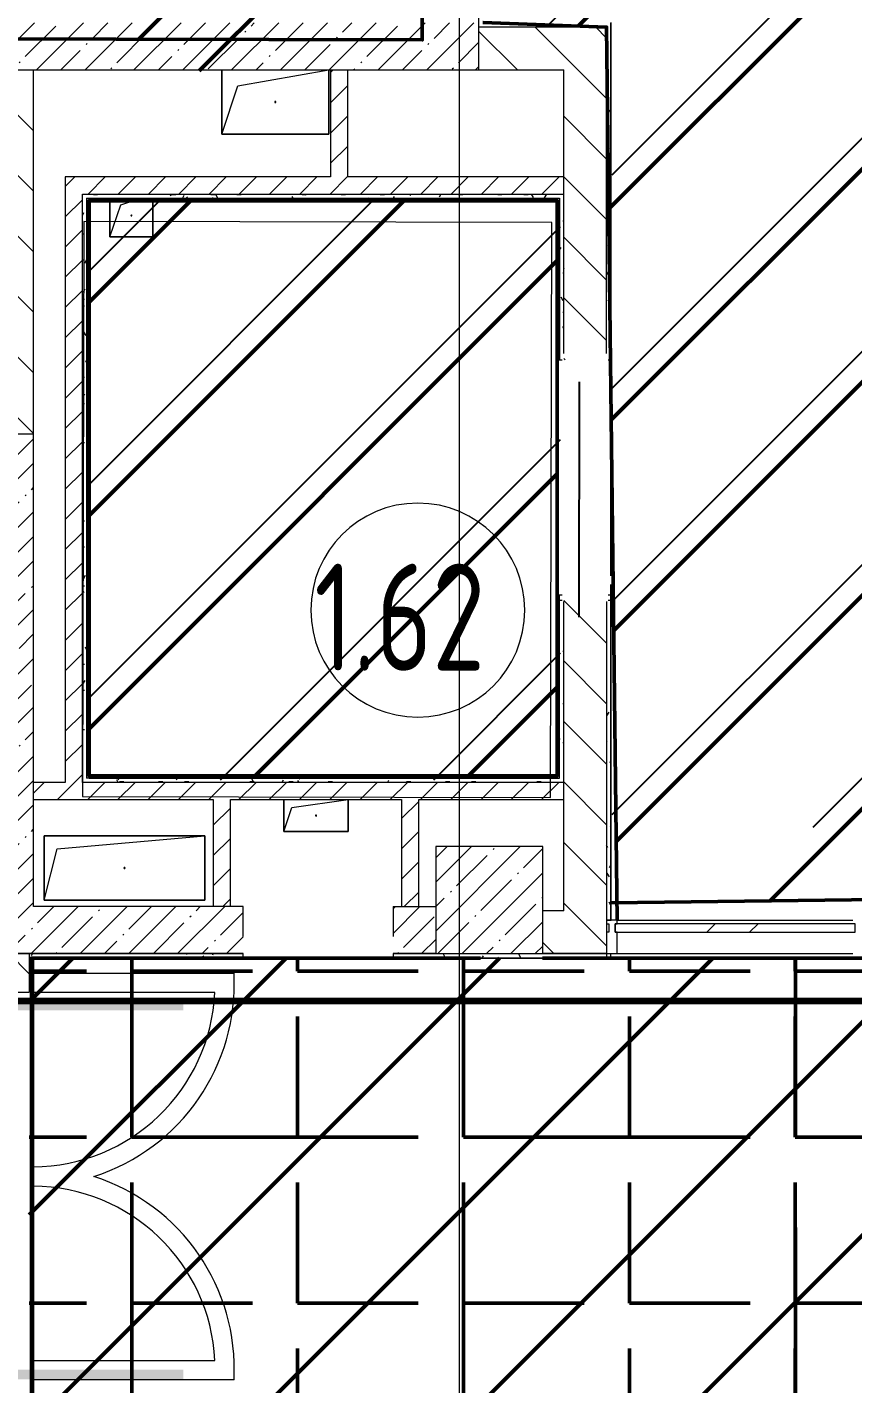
# Model space of a CAD drawing. Header units: millimetres. Extents: x -213547 to 415037, y -3642 to 106956.
# Drawn here: x 98754 to 102614, y 11253 to 17594 of the extents above; entities that cross this region are included whole.
import ezdxf

# ---------------------------------------------------------------- set-up
doc = ezdxf.new("R2010")
doc.units = ezdxf.units.MM
for name, color, linetype, lineweight in [('10)FK4', 3, 'Continuous', 50), ('1005 Краска CF15.1', 3, 'Continuous', 50), ('1014 Краска CF1.3', 64, 'Continuous', 158), ('1048 Монтаж CF6', 92, 'Continuous', 50), ('2)CF1', 5, 'Continuous', 30), ('947 Штук ЛК CF15.1', 3, 'Continuous', 50), ('950 Штук CF1 CF13 CF1.3', 3, 'Continuous', 50), ('953 СКБ ЛК CF15.1', 3, 'Continuous', 50), ('A-AREA-BNDY', 7, 'Continuous', 5), ('A-AREA-IDEN', 7, 'Continuous', 9), ('A-FLOR', 7, 'Continuous', 9), ('A-GENM', 7, 'Continuous', 9), ('A-GLAZ-CURT', 7, 'Continuous', 9), ('A-GLAZ-CURT-1', 7, 'Continuous', 5), ('A-GLAZ-CURT-2', 7, 'Continuous', 20), ('A-GLAZ-CWMG', 7, 'Continuous', 9), ('A-GLAZ-CWMG-1', 7, 'Continuous', 20), ('A-WALL', 7, 'Continuous', 5), ('I-WALL', 7, 'Continuous', 5), ('S-COLS', 7, 'Continuous', 9), ('S-COLS-1', 7, 'Continuous', 5), ('Оси', 7, 'Continuous', 9)]:
    doc.layers.add(name, color=color, linetype=linetype, lineweight=lineweight)
doc.layers.add('3) CF3 монтаж', color=152, linetype='Continuous')
doc.layers.add('A-FLOR-PATT-1', color=7, linetype='Continuous', lineweight=9, true_color=0xeef6ff, transparency=0.5)
doc.layers.add('A-WALL-1', color=9, linetype='Continuous', lineweight=5, true_color=0x808080)
doc.layers.add('A-WALL-FNSH-1', color=9, linetype='Continuous', lineweight=5, true_color=0x808080)
doc.styles.get("Standard").update_dxf_attribs({"font": 'arial.ttf'})
doc.styles.add('СПДС', font='ГОСТ тип А.ttf', dxfattribs={"width": 0.9})
pattern_1 = [(135, (64.7, -136.06), (-141.42136, -141.42136), [])]
pattern_2 = [(45, (64.7, -136.06), (-114.04925, 114.04925), []), (45, (178.75, -136.06), (-114.04925, 114.04925), [201.612, -40.322, 6.706, -33.617])]
pattern_3 = [(45, (64.7, -136.06), (-70.71068, 70.71068), [])]
pattern_4 = [(0, (64.7, -136.06), (243.84, 60.96), [20.117, -162.763, 20.117, -162.763, -975.36]), (0, (64.7, -136.06), (243.84, 60.96), [-365.76, 20.117, -345.643, 20.117, -162.763, -426.72]), (0, (64.7, -136.06), (243.84, 60.96), [-914.4, 20.117, -101.803, 20.117, -284.683]), (120, (156.14, -105.58), (-174.71291, 180.691634), [20.117, -162.763, 20.117, -162.763, -975.36]), (120, (156.14, -105.58), (-174.71291, 180.691634), [-365.76, 20.117, -345.643, 20.117, -162.763, -426.72]), (120, (156.14, -105.58), (-174.71291, 180.691634), [-914.4, 20.117, -101.803, 20.117, -284.683]), (240, (186.62, 16.34), (-69.12709, -241.651634), [20.117, -162.763, 20.117, -162.763, -975.36]), (240, (186.62, 16.34), (-69.12709, -241.651634), [-365.76, 20.117, -345.643, 20.117, -162.763, -426.72]), (240, (186.62, 16.34), (-69.12709, -241.651634), [-914.4, 20.117, -101.803, 20.117, -284.683])]
pattern_5 = [(45, (1705.15, -22074.2), (-498.4042, 498.4042), [])]

# ---------------------------------------------------------------- blocks, each defined once
blk = doc.blocks.new('Прямоугольный импост - Импост структурный с накладкой - 160мм Темный-V110-Объем проектирования 1 этажа')
at = {"layer": 'A-GLAZ-CWMG-1'}
for p, q in [((-50, 0), (-50, 17)), ((-50, 17), (0, 17)), ((-40, 0), (-50, 0)), ((-40, -40), (-40, 0)), ((0, 0), (-10, 0)), ((-10, 0), (-10, -40)), ((0, 17), (0, 0)), ((-50, -140), (-50, -40)), ((-50, -40), (-40, -40)), ((-10, -40), (0, -40)), ((0, -40), (0, -140)), ((0, -140), (-50, -140))]:
    blk.add_line(p, q, dxfattribs=at)
blk = doc.blocks.new('Системная панель - Стекло - 40мм-32352614-Объем проектирования 1 этажа')
at = {"layer": 'A-GLAZ-CURT-1'}
h = blk.add_hatch(dxfattribs=at)
h.set_pattern_fill('FP_130', color=256, style=0, pattern_type=2)
h.set_pattern_definition([(225, (102198.5, 13340), (565.6854, -565.6854), [400, -1200]), (225, (102598.5, 13540), (565.6854, -565.6854), [1200, -400]), (225, (101798.5, 13740), (565.6854, -565.6854), [400, -1200])])
h.paths.add_polyline_path([(560.5, 40), (-560.5, 40), (-560.5, 0), (560.5, 0)])
at = {"layer": 'A-GLAZ-CURT-2'}
for p, q in [((560.5, 40), (-560.5, 40)), ((-560.5, 40), (-560.5, 0)), ((560.5, 0), (560.5, 40)), ((-560.5, 0), (560.5, 0))]:
    blk.add_line(p, q, dxfattribs=at)
blk = doc.blocks.new('Прямоугольный импост - Импост структурный с накладкой - 160мм Темный-32352612-Объем проектирования 1 этажа')
at = {"layer": 'A-GLAZ-CWMG'}
for p, q in [((101448, 13557), (102549, 13557)), ((101448, 13400), (102549, 13400))]:
    blk.add_line(p, q, dxfattribs=at)
blk = doc.blocks.new('GM_Отверстие прямоугольное _в плите_ - Отверстие-21606279-Объем проектирования 1 этажа')
at = {"layer": 'A-GENM'}
for p, q in [((-375, -150), (-375, 150)), ((-375, 150), (375, 150)), ((375, 150), (-375, 150)), ((-375, 150), (-375, -150)), ((-315, 90), (375, 150)), ((375, 150), (375, -150)), ((375, -150), (375, 150)), ((-375, -150), (-315, 90)), ((375, -150), (-375, -150)), ((-375, -150), (375, -150))]:
    blk.add_line(p, q, dxfattribs=at)
for start, end in [(360, 180), (180, 360)]:
    blk.add_arc((0, 0), 2.5, start, end, dxfattribs=at)
blk = doc.blocks.new('GM_Отверстие прямоугольное _в плите_ - Отверстие-21610241-Объем проектирования 1 этажа')
at = {"layer": 'A-GENM'}
for p, q in [((-250, -150), (-250, 150)), ((-250, 150), (-250, -150)), ((-175, 75), (250, 150)), ((250, 150), (250, -150)), ((250, -150), (250, 150)), ((-250, -150), (-175, 75)), ((250, -150), (-250, -150)), ((-250, -150), (250, -150))]:
    blk.add_line(p, q, dxfattribs=at)
for start, end in [(360, 180), (180, 360)]:
    blk.add_arc((0, 0), 2.5, start, end, dxfattribs=at)
blk = doc.blocks.new('GM_Отверстие прямоугольное _в плите_ - Отверстие-V127-Объем проектирования 1 этажа')
at = {"layer": 'A-GENM'}
for p, q in [((-100, -100), (-100, 69)), ((-100, 69), (-100, -100)), ((-50, 50), (7, 69)), ((100, 69), (100, -100)), ((100, -100), (100, 69)), ((-100, -100), (-50, 50)), ((100, -100), (-100, -100)), ((-100, -100), (100, -100))]:
    blk.add_line(p, q, dxfattribs=at)
for start, end in [(360, 180), (180, 360)]:
    blk.add_arc((0, 0), 2.5, start, end, dxfattribs=at)
blk = doc.blocks.new('GM_Отверстие прямоугольное _в плите_ - Отверстие-21620300-Объем проектирования 1 этажа')
at = {"layer": 'A-GENM'}
for p, q in [((-150, -75), (-150, 75)), ((-150, 75), (-150, -75)), ((-112.5, 37.5), (150, 75)), ((150, 75), (150, -75)), ((150, -75), (150, 75)), ((-150, -75), (-112.5, 37.5)), ((150, -75), (-150, -75)), ((-150, -75), (150, -75))]:
    blk.add_line(p, q, dxfattribs=at)
for start, end in [(360, 180), (180, 360)]:
    blk.add_arc((0, 0), 2.5, start, end, dxfattribs=at)
blk = doc.blocks.new('BSC_Колонна _Прямоугольная - 500х500-17857564-Объем проектирования 1 этажа')
at = {"layer": 'S-COLS-1'}
h = blk.add_hatch(dxfattribs=at)
h.set_pattern_fill('FP_181', color=256, style=0, pattern_type=2)
h.set_pattern_definition([(45, (-100850, -13650), (-114.04925, 114.04925), []), (45, (-100735.95, -13650), (-114.04925, 114.04925), [201.613, -40.323, 6.706, -33.617])])
h.paths.add_polyline_path([(250, -250), (250, 250), (-250, 250), (-250, -250), (-82.7, -250)])
for p, q in [((250, 250), (-250, 250)), ((-250, 250), (-250, -250)), ((250, -250), (250, 250)), ((-250, -250), (250, -250))]:
    blk.add_line(p, q, dxfattribs=at)
blk = doc.blocks.new('Марка_Помещения - Номер-25198446-Объем проектирования 1 этажа')
at = {"layer": 'A-AREA-IDEN'}
for start, end in [(360, 180), (180, 360)]:
    blk.add_arc((0, 0), 2.5, start, end, dxfattribs=at)

msp = doc.modelspace()

# ---------------------------------------------------------------- hatches: boundary and pattern name
at = {"layer": '10)FK4'}
h = msp.add_hatch(dxfattribs=at)
h.set_pattern_fill('ANSI31', color=1, scale=444)
h.paths.add_polyline_path([(100608.3, 20488.4), (100294.3, 20489.1), (99129.4, 20491.8), (99129.5, 20566.8), (99130.3, 20895.8), (98246.3, 20897.9), (96610.3, 20901.7), (95121.4, 20926.2), (95117.7, 19372.2), (98656.7, 19363.9), (99147.7, 19362.8), (99147, 19070.8), (98661.5, 19071.9), (94955, 19080.6), (94959.4, 20926.6), (93360.4, 20930.4), (93360.3, 20909.4), (93102.3, 20910), (93084.7, 13422), (94591.7, 13418.5), (94601.4, 17548.5), (96302.8, 17544.5), (100601.4, 17534.4)])
at = {"layer": '1005 Краска CF15.1'}
h = msp.add_hatch(dxfattribs=at)
h.set_pattern_fill('ANSI31', color=256, scale=300)
h.paths.add_polyline_path([(100644.7, 20341.2), (100330.7, 20342), (99165.7, 20344.7), (99165.9, 20419.7), (99166.7, 20748.7), (98282.7, 20750.8), (96646.7, 20754.6), (95157.7, 20779.1), (95154.1, 19225.1), (98693.1, 19216.8), (99184.1, 19215.6), (99183.4, 18923.6), (98697.9, 18924.8), (94991.4, 18933.5), (94995.7, 20779.5), (93396.7, 20783.2), (93396.7, 20762.2), (93138.7, 20762.8), (93121.1, 13274.9), (94628.1, 13271.3), (94637.8, 17401.3), (96339.2, 17397.3), (100637.8, 17387.2)])
at = {"layer": '1048 Монтаж CF6'}
h = msp.add_hatch(dxfattribs=at)
h.set_pattern_fill('ANGLE', color=256, scale=222)
h.set_pattern_definition([(0, (0, 0), (0, 1550.67), [1127.76, -422.91]), (90, (0, 0), (-1550.67, 9e-14), [1127.76, -422.91])])
h.paths.add_polyline_path([(120423.7, 13242.9), (98764.7, 13242.9), (98764.7, 11204.9), (100894.7, 11204.9), (100894.7, 10463.9), (121274.7, 10463.9), (121274.7, 12292.9), (120423.7, 12292.9)])
h = msp.add_hatch(dxfattribs=at)
h.set_pattern_fill('ANGLE', color=256, scale=111)
h.set_pattern_definition([(0, (0, 0), (0, 775.335), [563.88, -211.455]), (90, (0, 0), (-775.335, 5e-14), [563.88, -211.455])])
h.paths.add_polyline_path([(120423.7, 13242.9), (98764.7, 13242.9), (98764.7, 11204.9), (100894.7, 11204.9), (100894.7, 10463.9), (121274.7, 10463.9), (121274.7, 12292.9), (120423.7, 12292.9)])
at = {"layer": '2)CF1'}
h = msp.add_hatch(dxfattribs=at)
h.set_pattern_fill('ANSI31', color=256, scale=222)
h.paths.add_polyline_path([(117765.4, 16067), (110485.5, 16067), (110485.5, 18963.9), (100913.2, 18963.9), (100913.2, 17613.9), (101462.7, 17593.9), (101511.7, 13502), (105598.3, 13552.6), (105614.7, 13864.9), (106135.7, 13863.9), (106135.7, 13559.3), (109914.7, 13606.1), (109914.7, 13864.9), (110485.5, 13864.9), (110485.5, 13573.4), (117765.4, 13573.4)])
h = msp.add_hatch(dxfattribs=at)
h.set_pattern_fill('ANSI31', color=256, scale=222)
h.paths.add_polyline_path([(101231.7, 16782.9), (99341.7, 16782.9), (99341.7, 16613.9), (99141.7, 16613.9), (99141.7, 16782.9), (99043.7, 16782.9), (99043.7, 14094.9), (101231.7, 14094.9), (101231.7, 16038.9)])
h = msp.add_hatch(dxfattribs=at)
h.set_pattern_fill('ANSI31', color=256, scale=222)
h.paths.add_polyline_path([(120423.7, 13242.9), (98764.7, 13242.9), (98764.7, 11204.9), (100894.7, 11204.9), (100894.7, 10463.9), (121274.7, 10463.9), (121274.7, 12292.9), (120423.7, 12292.9)])
at = {"layer": '3) CF3 монтаж'}
h = msp.add_hatch(dxfattribs=at)
h.set_pattern_fill('ANSI31', color=256, scale=222, style=0)
h.set_pattern_definition(pattern_5)
h.paths.add_polyline_path([(116191.6, 13475.5), (117461.5, 13475.5), (117595.8, 13511.6), (117595.9, 13475.5), (117860.6, 13475.5), (117860.6, 13740.3), (117824.2, 13740.3), (117860.6, 13875.5), (117860.6, 16084.5), (116191.1, 16084.5), (116191.1, 13475.5)])
h.paths.add_polyline_path([(115613.2, 13855.5), (115650.6, 13855.5), (115650.6, 14120.3), (115613.2, 14120.3), (115649.4, 14255.5), (115650.6, 14250.9), (115650.6, 16148.5), (111140.6, 16148.5), (111140.6, 13855.5), (115250.5, 13855.5), (115384.8, 13891.6), (115384.9, 13855.5)])
h.paths.add_polyline_path([(106140.6, 13855.5), (110200.5, 13855.5), (110334.8, 13891.6), (110334.9, 13855.5), (110599.6, 13855.5), (110599.6, 14120.3), (110563.2, 14120.3), (110599.6, 14255.5), (110599.6, 18975.5), (106140.6, 18975.5), (106140.6, 15438.7)])
h.paths.add_polyline_path([(105199.6, 13855.5), (105200.5, 13855.5), (105334.8, 13891.6), (105334.9, 13855.5), (105600.6, 13855.5), (105600.6, 14120.3), (105563.2, 14120.3), (105599.4, 14255.5), (105600.6, 14250.9), (105600.6, 18975.5), (100890.6, 18975.5), (100890.6, 17605.5), (101488.6, 17605.5), (101488.6, 13855.5), (104545.7, 13855.5)])
h = msp.add_hatch(dxfattribs=at)
h.set_pattern_fill('ANSI31', color=256, scale=222, style=0)
h.set_pattern_definition(pattern_5)
h.paths.add_polyline_path([(100551.6, 14076.5), (101247.6, 14076.5), (101247.6, 16784.5), (99039.6, 16784.5), (99039.6, 14076.5), (99220.2, 14076.5)])
at = {"layer": '947 Штук ЛК CF15.1'}
h = msp.add_hatch(dxfattribs=at)
h.set_pattern_fill('ANSI31', color=256, scale=300)
h.paths.add_polyline_path([(100644.7, 20341.2), (100330.7, 20342), (99165.7, 20344.7), (99165.9, 20419.7), (99166.7, 20748.7), (98282.7, 20750.8), (96646.7, 20754.6), (95157.7, 20779.1), (95154.1, 19225.1), (98693.1, 19216.8), (99184.1, 19215.6), (99183.4, 18923.6), (98697.9, 18924.8), (94991.4, 18933.5), (94995.7, 20779.5), (93396.7, 20783.2), (93396.7, 20762.2), (93138.7, 20762.8), (93121.1, 13274.9), (94628.1, 13271.3), (94637.8, 17401.3), (96339.2, 17397.3), (100637.8, 17387.2)])
at = {"layer": '950 Штук CF1 CF13 CF1.3'}
h = msp.add_hatch(dxfattribs=at)
h.set_pattern_fill('ANSI31', color=256, scale=222)
h.paths.add_polyline_path([(117765.4, 16067), (110485.5, 16067), (110485.5, 18963.9), (100913.2, 18963.9), (100913.2, 17613.9), (101462.7, 17593.9), (101511.7, 13502), (105598.3, 13552.6), (105614.7, 13864.9), (106135.7, 13863.9), (106135.7, 13559.3), (109914.7, 13606.1), (109914.7, 13864.9), (110485.5, 13864.9), (110485.5, 13573.4), (117765.4, 13573.4)])
h = msp.add_hatch(dxfattribs=at)
h.set_pattern_fill('ANSI31', color=256, scale=222)
h.paths.add_polyline_path([(101231.7, 16782.9), (99341.7, 16782.9), (99341.7, 16613.9), (99141.7, 16613.9), (99141.7, 16782.9), (99043.7, 16782.9), (99043.7, 14094.9), (101231.7, 14094.9), (101231.7, 16038.9)])
h = msp.add_hatch(dxfattribs=at)
h.set_pattern_fill('ANSI31', color=256, scale=222)
h.paths.add_polyline_path([(120423.7, 13242.9), (98764.7, 13242.9), (98764.7, 11204.9), (100894.7, 11204.9), (100894.7, 10463.9), (121274.7, 10463.9), (121274.7, 12292.9), (120423.7, 12292.9)])
at = {"layer": '953 СКБ ЛК CF15.1'}
h = msp.add_hatch(dxfattribs=at)
h.set_pattern_fill('ANSI31', color=256, scale=300)
h.paths.add_polyline_path([(100644.7, 20341.2), (100330.7, 20342), (99165.7, 20344.7), (99165.9, 20419.7), (99166.7, 20748.7), (98282.7, 20750.8), (96646.7, 20754.6), (95157.7, 20779.1), (95154.1, 19225.1), (98693.1, 19216.8), (99184.1, 19215.6), (99183.4, 18923.6), (98697.9, 18924.8), (94991.4, 18933.5), (94995.7, 20779.5), (93396.7, 20783.2), (93396.7, 20762.2), (93138.7, 20762.8), (93121.1, 13274.9), (94628.1, 13271.3), (94637.8, 17401.3), (96339.2, 17397.3), (100637.8, 17387.2)])
at = {"layer": 'A-FLOR-PATT-1'}
h = msp.add_hatch(color=256, dxfattribs=at)
h.paths.add_polyline_path([(98781.5, 11273.9), (98781.5, 11318.9), (98624.3, 11318.9), (98624.3, 11273.9), (98768.9, 11273.9)])
h.paths.add_polyline_path([(82778.7, 11453.9), (83521.7, 11453.9), (83521.7, 11498.9), (82778.7, 11498.9), (82778.7, 11463.9)])
h.paths.add_polyline_path([(82838.2, 12878.9), (83491.7, 12878.9), (83491.7, 12923.9), (82778.7, 12923.9), (82778.7, 12878.9)])
h.paths.add_polyline_path([(98624.3, 12998.9), (98784.7, 12998.9), (98784.7, 13043.9), (98744.3, 13043.9), (98744.3, 13033.9), (98644.3, 13033.9), (98644.3, 13043.9), (98624.3, 13043.9), (98624.3, 13033.9)])
for points in [[(99038, 12998.9), (99484.3, 12998.9), (99484.3, 13043.9), (98784.7, 13043.9), (98784.7, 12998.9)], [(98784.7, 11273.9), (98784.7, 11318.9), (98781.5, 11318.9), (98781.5, 11273.9)], [(99484.3, 11273.9), (99484.3, 11318.9), (98784.7, 11318.9), (98784.7, 11273.9), (98797, 11273.9)]]:
    msp.add_hatch(color=256, dxfattribs=at).paths.add_polyline_path(points)
at = {"layer": 'I-WALL'}
h = msp.add_hatch(dxfattribs=at)
h.set_pattern_fill('FP_1', color=256, style=0, pattern_type=2)
h.set_pattern_definition(pattern_2)
h.paths.add_polyline_path([(95826.8, 17393.9), (100864.7, 17393.9), (100864.7, 17613.9), (94864.7, 17613.9), (94864.7, 17393.9), (95821.7, 17393.9)])
h = msp.add_hatch(dxfattribs=at)
h.set_pattern_fill('FP_23', color=256, style=0, pattern_type=2)
h.set_pattern_definition(pattern_1)
h.paths.add_polyline_path([(101003.4, 17393.9), (101462.7, 17393.9), (101462.7, 17593.9), (100864.7, 17593.9), (100864.7, 17393.9)])
h = msp.add_hatch(dxfattribs=at)
h.set_pattern_fill('FP_191', color=256, style=0, pattern_type=2)
h.set_pattern_definition(pattern_4)
h.paths.add_polyline_path([(101479.2, 13420.9), (101482.7, 13420.9), (101482.7, 14913.9), (101470.7, 14913.9), (101470.7, 14908.9), (101462.7, 14908.9), (101462.7, 13420.9)])
h.paths.add_polyline_path([(101470.7, 16038.9), (101482.7, 16038.9), (101482.7, 17613.9), (101462.7, 17613.9), (101462.7, 16068.9), (101470.7, 16068.9)])
h = msp.add_hatch(dxfattribs=at)
h.set_pattern_fill('FP_23', color=256, style=0, pattern_type=2)
h.set_pattern_definition(pattern_1)
h.paths.add_polyline_path([(98584.7, 15693.9), (98784.7, 15693.9), (98784.7, 17393.9), (98584.7, 17393.9), (98584.7, 16816.4)])
h = msp.add_hatch(dxfattribs=at)
h.set_pattern_fill('FP_22', color=256, style=0, pattern_type=2)
h.set_pattern_definition(pattern_3)
h.paths.add_polyline_path([(100172.7, 16893.9), (100252.7, 16893.9), (100252.7, 17393.9), (100172.7, 17393.9), (100172.7, 16900.3)])
h = msp.add_hatch(dxfattribs=at)
h.set_pattern_fill('FP_23', color=256, style=0, pattern_type=2)
h.set_pattern_definition(pattern_1)
h.paths.add_polyline_path([(101462.7, 13463.9), (101462.7, 14938.9), (101262.7, 14938.9), (101262.7, 13463.9)])
h.paths.add_polyline_path([(101262.7, 16038.9), (101462.7, 16038.9), (101462.7, 17393.9), (101262.7, 17393.9), (101262.7, 16068.9)])
h = msp.add_hatch(dxfattribs=at)
h.set_pattern_fill('FP_22', color=256, style=0, pattern_type=2)
h.set_pattern_definition(pattern_3)
h.paths.add_polyline_path([(98932.7, 14063.9), (99012.7, 14063.9), (99012.7, 16893.9), (98932.7, 16893.9), (98932.7, 14083.9)])
h = msp.add_hatch(dxfattribs=at)
h.set_pattern_fill('FP_22', color=256, style=0, pattern_type=2)
h.set_pattern_definition(pattern_3)
h.paths.add_polyline_path([(99032.7, 16813.9), (101262.7, 16813.9), (101262.7, 16893.9), (99012.7, 16893.9), (99012.7, 16813.9)])
h = msp.add_hatch(dxfattribs=at)
h.set_pattern_fill('FP_191', color=256, style=0, pattern_type=2)
h.set_pattern_definition(pattern_4)
h.paths.add_polyline_path([(99012.7, 16793.9), (101242.7, 16793.9), (101242.7, 16813.9), (99012.7, 16813.9), (99012.7, 16800.8)])
h = msp.add_hatch(dxfattribs=at)
h.set_pattern_fill('FP_191', color=256, style=0, pattern_type=2)
h.set_pattern_definition(pattern_4)
h.paths.add_polyline_path([(101256, 14083.9), (101262.7, 14083.9), (101262.6, 14908.9), (101254.7, 14908.9), (101254.7, 14913.9), (101242.7, 14913.9), (101242.7, 14083.9)])
h.paths.add_polyline_path([(101254.7, 16038.9), (101254.7, 16068.9), (101262.7, 16068.9), (101262.7, 16813.9), (101242.7, 16813.9), (101242.7, 16038.9)])
h = msp.add_hatch(dxfattribs=at)
h.set_pattern_fill('FP_191', color=256, style=0, pattern_type=2)
h.set_pattern_definition(pattern_4)
h.paths.add_polyline_path([(99012.7, 14063.9), (99032.7, 14063.9), (99032.7, 16793.9), (99012.7, 16793.9), (99012.7, 14083.9)])
h = msp.add_hatch(color=256, dxfattribs=at)
h.paths.add_polyline_path([(99043.7, 16793.9), (99032.7, 16793.8), (99032.7, 16782.9), (99040.9, 16791.1)])
h.paths.add_polyline_path([(100864.7, 16782.9), (101242.7, 16782.9), (101242.7, 16793.9), (99043.7, 16793.9), (99045.8, 16782.9), (100832, 16782.9)])
for points in [[(99032.7, 14083.9), (99043.7, 14083.9), (99043.7, 16793.9), (99032.7, 16782.9), (99032.7, 14094.9)], [(101242.7, 14083.9), (101242.7, 14094.9), (99043.7, 14094.9), (99043.7, 14083.9), (101231.7, 14083.9)]]:
    msp.add_hatch(color=256, dxfattribs=at).paths.add_polyline_path(points)
h = msp.add_hatch(color=256, dxfattribs=at)
h.paths.add_polyline_path([(101231.7, 14094.9), (101242.7, 14094.9), (101242.7, 14938.9), (101231.7, 14938.9), (101231.7, 14696.4)])
h.paths.add_polyline_path([(101231.7, 16038.9), (101242.7, 16038.9), (101242.7, 16782.9), (101231.7, 16782.9), (101231.7, 16042.7)])
h = msp.add_hatch(dxfattribs=at)
h.set_pattern_fill('FP_1', color=256, style=0, pattern_type=2)
h.set_pattern_definition(pattern_2)
h.paths.add_polyline_path([(98564.7, 13483.9), (98784.7, 13483.9), (98784.7, 15693.9), (98564.7, 15693.9), (98564.7, 13636.4)])
h = msp.add_hatch(dxfattribs=at)
h.set_pattern_fill('FP_191', color=256, style=0, pattern_type=2)
h.set_pattern_definition(pattern_4)
h.paths.add_polyline_path([(100832, 14063.9), (101262.7, 14063.9), (101262.7, 14083.9), (99032.7, 14083.9), (99032.7, 14063.9), (100664.7, 14063.9)])
h = msp.add_hatch(dxfattribs=at)
h.set_pattern_fill('FP_22', color=256, style=0, pattern_type=2)
h.set_pattern_definition(pattern_3)
h.paths.add_polyline_path([(100504.7, 13983.9), (101262.7, 13983.9), (101262.7, 14063.9), (98784.7, 14063.9), (98784.7, 13983.9), (99704.7, 13983.9)])
h = msp.add_hatch(dxfattribs=at)
h.set_pattern_fill('FP_22', color=256, style=0, pattern_type=2)
h.set_pattern_definition(pattern_3)
h.paths.add_polyline_path([(99624.7, 13483.9), (99704.7, 13483.9), (99704.7, 13983.9), (99624.7, 13983.9), (99624.7, 13636.4)])
h = msp.add_hatch(dxfattribs=at)
h.set_pattern_fill('FP_22', color=256, style=0, pattern_type=2)
h.set_pattern_definition(pattern_3)
h.paths.add_polyline_path([(100584.7, 13483.9), (100584.7, 13983.9), (100504.7, 13983.9), (100504.7, 13483.9)])
h = msp.add_hatch(dxfattribs=at)
h.set_pattern_fill('FP_1', color=256, style=0, pattern_type=2)
h.set_pattern_definition(pattern_2)
h.paths.add_polyline_path([(100464.7, 13263.9), (100664.7, 13263.9), (100664.7, 13483.9), (100464.7, 13483.9), (100464.7, 13310.9)])
h.paths.add_polyline_path([(98564.7, 13263.9), (99764.7, 13263.9), (99764.7, 13483.9), (98564.7, 13483.9), (98564.7, 13343.9)])
h = msp.add_hatch(dxfattribs=at)
h.set_pattern_fill('FP_23', color=256, style=0, pattern_type=2)
h.set_pattern_definition(pattern_1)
h.paths.add_polyline_path([(110614.7, 13263.9), (110614.7, 13463.9), (109893.7, 13463.9), (109894.7, 13263.9), (110115.8, 13263.9)])
h.paths.add_polyline_path([(106114.7, 13263.9), (106674.7, 13263.9), (106674.7, 13463.9), (106114.7, 13463.9)])
h.paths.add_polyline_path([(105614.7, 13263.9), (105614.7, 13463.9), (105464.7, 13463.9), (105464.7, 13263.9), (105594.7, 13263.9)])
h.paths.add_polyline_path([(101462.7, 13263.9), (101462.7, 13463.9), (101164.7, 13463.9), (101164.7, 13263.9), (101262.7, 13263.9)])
h = msp.add_hatch(dxfattribs=at)
h.set_pattern_fill('FP_23', color=256, style=0, pattern_type=2)
h.set_pattern_definition(pattern_1)
h.paths.add_polyline_path([(98764.7, 10463.9), (98764.7, 11183.9), (98564.7, 11183.9), (98564.7, 10463.9), (98753.7, 10463.9)])
h.paths.add_polyline_path([(98564.7, 13083.9), (98764.7, 13083.9), (98764.7, 13263.9), (98564.7, 13263.9), (98564.7, 13106.4)])
h = msp.add_hatch(dxfattribs=at)
h.set_pattern_fill('FP_191', color=256, style=0, pattern_type=2)
h.set_pattern_definition(pattern_4)
h.paths.add_polyline_path([(101462.7, 13243.9), (101462.7, 13263.9), (100464.7, 13263.9), (100464.7, 13243.9), (101262.7, 13243.9)])
h.paths.add_polyline_path([(98768.9, 13243.9), (99764.7, 13243.9), (99764.7, 13263.9), (98764.7, 13263.9), (98764.7, 13243.9)])

# ---------------------------------------------------------------- linework, layer by layer
for points in [[(101334.1, 14836.6), (101336.7, 15936.6)], [(99732.3, 13245.4), (100432.3, 13243.8)]]:
    msp.add_lwpolyline(points)
at = {"layer": '10)FK4', "flags": 128}
msp.add_lwpolyline([(93084.7, 13422), (94591.7, 13418.5), (94601.4, 17548.5), (96302.8, 17544.5), (100601.4, 17534.4), (100608.3, 20488.4)], dxfattribs=at)
at = {"layer": '10)FK4'}
for points in [[(101511.7, 13420.9), (101461.7, 17593.9), (100884.7, 17614.9)], [(101512.7, 13420.9), (101462.7, 17593.9), (100885.7, 17614.9)], [(101231.7, 16038.9), (101231.7, 16782.9), (99043.7, 16782.9), (99043.7, 14094.9), (101231.7, 14094.9), (101231.7, 16038.9)], [(110485.5, 13864.9), (110485.5, 13613.2), (101482.7, 13501.7)], [(100873.7, 11204.9), (100873.7, 11183.9), (98774.7, 11183.9), (98774.7, 13242.9), (100873.7, 13242.9)], [(119393.7, 10483.9), (121273.7, 10483.9), (121273.7, 12292.9), (120443.7, 12292.9), (120422.7, 13242.9), (101163.7, 13242.9)], [(119394.7, 10483.9), (121274.7, 10483.9), (121274.7, 12292.9), (120444.7, 12292.9), (120423.7, 13242.9), (101164.7, 13242.9)]]:
    msp.add_lwpolyline(points, dxfattribs=at)
at = {"layer": '1014 Краска CF1.3'}
msp.add_lwpolyline([(85055.7, 13042.9), (120423.7, 13042.9), (120423.7, 12113.9), (121253.7, 12093.9), (121274.7, 10263.9), (100873.7, 10263.9), (100873.7, 10983.9), (97462.7, 11004.9), (97463.7, 10284.9), (85034.7, 10284.9)], close=True, dxfattribs=at)
at = {"layer": 'A-AREA-BNDY', "flags": 128}
msp.add_lwpolyline([(101207.4, 16680.9), (99019.4, 16686.1), (99013.1, 13998.1), (101201.1, 13993)], close=True, dxfattribs=at)
at = {"layer": 'A-FLOR'}
for p, q in [((101482.7, 15028.9), (101482.7, 17613.9)), ((98784.7, 17393.9), (99664.7, 17393.9)), ((100164.7, 17393.9), (100172.7, 17393.9)), ((100252.7, 17393.9), (100864.7, 17393.9)), ((101242.7, 16038.9), (101254.7, 16038.9)), ((101470.7, 16038.9), (101482.7, 16038.9)), ((101482.7, 13420.9), (101482.7, 14988.9)), ((101254.7, 14938.9), (101242.7, 14938.9)), ((101482.7, 14938.9), (101470.7, 14938.9)), ((101482.7, 13243.9), (101482.7, 13263.9)), ((98764.7, 13243.9), (99814.7, 13243.9)), ((98784.7, 13243.9), (98784.7, 12179.5)), ((100464.7, 13243.9), (99854.7, 13243.9)), ((100464.7, 13243.9), (103736.3, 13243.9)), ((98781.5, 13082.3), (98781.5, 13172.3)), ((98781.5, 13172.3), (99721.5, 13172.3)), ((99631.9, 13082.3), (98781.5, 13082.3)), ((98782.5, 12177.3), (98782.5, 12267.3)), ((98784.7, 12177.1), (98784.7, 11203.9)), ((98781.5, 11272.3), (98781.5, 11362.3)), ((98781.5, 11362.3), (99631.9, 11362.3)), ((99721.5, 11272.3), (98781.5, 11272.3))]:
    msp.add_line(p, q, dxfattribs=at)
for centre, radius, start, end in [((98777.8, 13122.3), 945, 287.75279, 3.03294), ((98777.8, 13122.3), 945, 287.75279, 3.03294), ((98777.8, 13122.3), 855, 270.31209, 357.31852), ((98777.8, 13122.3), 855, 270.31209, 357.31852), ((98777.8, 11322.3), 855, 2.68148, 89.68791), ((98777.8, 11322.3), 855, 2.68148, 89.68791), ((98777.8, 11322.3), 945, 356.96706, 72.24721), ((98777.8, 11322.3), 945, 356.96706, 72.24721)]:
    msp.add_arc(centre, radius, start, end, dxfattribs=at)
at = {"layer": 'A-WALL'}
for p, q in [((99032.7, 16793.9), (101242.7, 16793.9)), ((99032.7, 16793.9), (99032.7, 14083.9)), ((101242.7, 14083.9), (101242.7, 14913.9)), ((99043.7, 14083.9), (99032.7, 14083.9)), ((100464.7, 13483.9), (100664.7, 13483.9)), ((101164.7, 13263.9), (101462.7, 13263.9)), ((101462.7, 13263.9), (101164.7, 13263.9))]:
    msp.add_line(p, q, dxfattribs=at)
at = {"layer": 'A-WALL-1'}
for p, q in [((100864.7, 21263.9), (100864.7, 17393.9)), ((101462.7, 17593.9), (100864.7, 17593.9)), ((101462.7, 16068.9), (101462.7, 17593.9)), ((98584.7, 17393.9), (100252.7, 17393.9)), ((98784.7, 13483.9), (98784.7, 17393.9)), ((100172.7, 17393.9), (100172.7, 16893.9)), ((100252.7, 16893.9), (100252.7, 17393.9)), ((100864.7, 17393.9), (101262.7, 17393.9)), ((101262.7, 16068.9), (101262.7, 17393.9)), ((100172.7, 16893.9), (98932.7, 16893.9)), ((98932.7, 16893.9), (98932.7, 14063.9)), ((101262.7, 16893.9), (100252.7, 16893.9)), ((99012.7, 16813.9), (101262.7, 16813.9)), ((99012.7, 14063.9), (99012.7, 16813.9)), ((101242.7, 16793.9), (101242.7, 16038.9)), ((97784.7, 15693.9), (98784.7, 15693.9)), ((101254.7, 14913.9), (101242.7, 14913.9)), ((101262.7, 13463.9), (101262.7, 14908.9)), ((101462.7, 14908.9), (101462.7, 13263.9)), ((101482.7, 14913.9), (101470.7, 14913.9)), ((98932.7, 14063.9), (98784.7, 14063.9)), ((101262.7, 14063.9), (99012.7, 14063.9)), ((98784.7, 13983.9), (99624.7, 13983.9)), ((99624.7, 13983.9), (99624.7, 13483.9)), ((99704.7, 13983.9), (100504.7, 13983.9)), ((99704.7, 13483.9), (99704.7, 13983.9)), ((100504.7, 13983.9), (100504.7, 13483.9)), ((100584.7, 13983.9), (101262.7, 13983.9)), ((100584.7, 13483.9), (100584.7, 13983.9)), ((99764.7, 13483.9), (98784.7, 13483.9)), ((99764.7, 13343.9), (99764.7, 13483.9)), ((100464.7, 13483.9), (100464.7, 13343.9)), ((101262.7, 13463.9), (101164.7, 13463.9)), ((101462.7, 13420.9), (101482.7, 13420.9)), ((98564.7, 13263.9), (99764.7, 13263.9)), ((99764.7, 13263.9), (98564.7, 13263.9)), ((98764.7, 13263.9), (98764.7, 13083.9)), ((99764.7, 13243.9), (99764.7, 13263.9)), ((100464.7, 13263.9), (100664.7, 13263.9)), ((100664.7, 13263.9), (100464.7, 13263.9)), ((100464.7, 13263.9), (100464.7, 13243.9)), ((101463.7, 13263.9), (101462.7, 13263.9)), ((101463.7, 13242.9), (101463.7, 13263.9)), ((101462.7, 13243.9), (101462.7, 13242.9)), ((101462.7, 13242.9), (101463.7, 13242.9)), ((98564.7, 13083.9), (98764.7, 13083.9))]:
    msp.add_line(p, q, dxfattribs=at)
at = {"layer": 'A-WALL-FNSH-1'}
for p, q in [((101483.7, 16038.9), (101483.7, 17614.9)), ((99032.7, 16782.9), (101242.7, 16782.9)), ((99043.7, 14083.9), (99043.7, 16793.9)), ((101231.7, 16793.9), (101231.7, 16038.9)), ((101231.7, 16038.9), (101242.7, 16038.9)), ((101482.7, 16038.9), (101483.7, 16038.9)), ((101242.7, 14938.9), (101231.7, 14938.9)), ((101231.7, 14938.9), (101231.7, 14083.9)), ((101242.7, 14913.9), (101242.7, 14938.9)), ((101483.7, 14938.9), (101482.7, 14938.9)), ((101483.7, 13420.9), (101483.7, 14938.9)), ((101242.7, 14094.9), (99032.7, 14094.9)), ((99043.7, 14083.9), (101242.7, 14083.9)), ((101482.7, 13420.9), (101483.7, 13420.9)), ((98774.7, 13243.9), (98774.7, 13242.9)), ((98774.7, 13242.9), (99814.7, 13242.9)), ((99854.7, 13242.9), (101462.7, 13242.9))]:
    msp.add_line(p, q, dxfattribs=at)
at = {"layer": 'Оси'}
msp.add_lwpolyline([(100774.7, -2042.3), (100774.7, 2957.7), (100774.7, 16892.2), (100774.7, 21892.2)], dxfattribs=at)

# ---------------------------------------------------------------- block references
at = {"layer": 'A-AREA-IDEN', "xscale": 199.9999999999999, "yscale": 199.9999999999999, "zscale": 199.9999999999999}
msp.add_blockref('Марка_Помещения - Номер-25198446-Объем проектирования 1 этажа', (100580.4, 14869.2), dxfattribs=at)
at = {"layer": 'A-GENM'}
for name, p in [('GM_Отверстие прямоугольное _в плите_ - Отверстие-21610241-Объем проектирования 1 этажа', (99914.7, 17243.9)), ('GM_Отверстие прямоугольное _в плите_ - Отверстие-V127-Объем проектирования 1 этажа', (99241.7, 16713.9)), ('GM_Отверстие прямоугольное _в плите_ - Отверстие-21620300-Объем проектирования 1 этажа', (100104.7, 13908.9)), ('GM_Отверстие прямоугольное _в плите_ - Отверстие-21606279-Объем проектирования 1 этажа', (99209.7, 13663.9))]:
    msp.add_blockref(name, p, dxfattribs=at)
at = {"layer": 'A-GLAZ-CURT', "rotation": 180}
msp.add_blockref('Системная панель - Стекло - 40мм-32352614-Объем проектирования 1 этажа', (102063.2, 13403.9), dxfattribs=at)
at = {"layer": 'A-GLAZ-CWMG', "extrusion": (0, 0, -1)}
msp.add_blockref('Прямоугольный импост - Импост структурный с накладкой - 160мм Темный-V110-Объем проектирования 1 этажа', (-101462.7, 13403.9), dxfattribs=at)
at = {"layer": 'A-GLAZ-CWMG'}
msp.add_blockref('Прямоугольный импост - Импост структурный с накладкой - 160мм Темный-32352612-Объем проектирования 1 этажа', (64.7, -136.1), dxfattribs=at)
at = {"layer": 'S-COLS'}
msp.add_blockref('BSC_Колонна _Прямоугольная - 500х500-17857564-Объем проектирования 1 этажа', (100914.7, 13513.9), dxfattribs=at)

# ---------------------------------------------------------------- texts
at = {"insert": (99376.8, 16087.3), "char_height": 333, "attachment_point": 1}
msp.add_mtext_dynamic_manual_height_columns('\\pxt19; ', width=189.268, gutter_width=912.9, heights=[2.55], dxfattribs=at)
at = {"layer": 'A-AREA-IDEN', "insert": (100096.6, 15086.3), "char_height": 500, "width": 1212.151, "attachment_point": 1, "style": 'СПДС'}
msp.add_mtext('1.62', dxfattribs=at)

doc.saveas('drawing.dxf')
